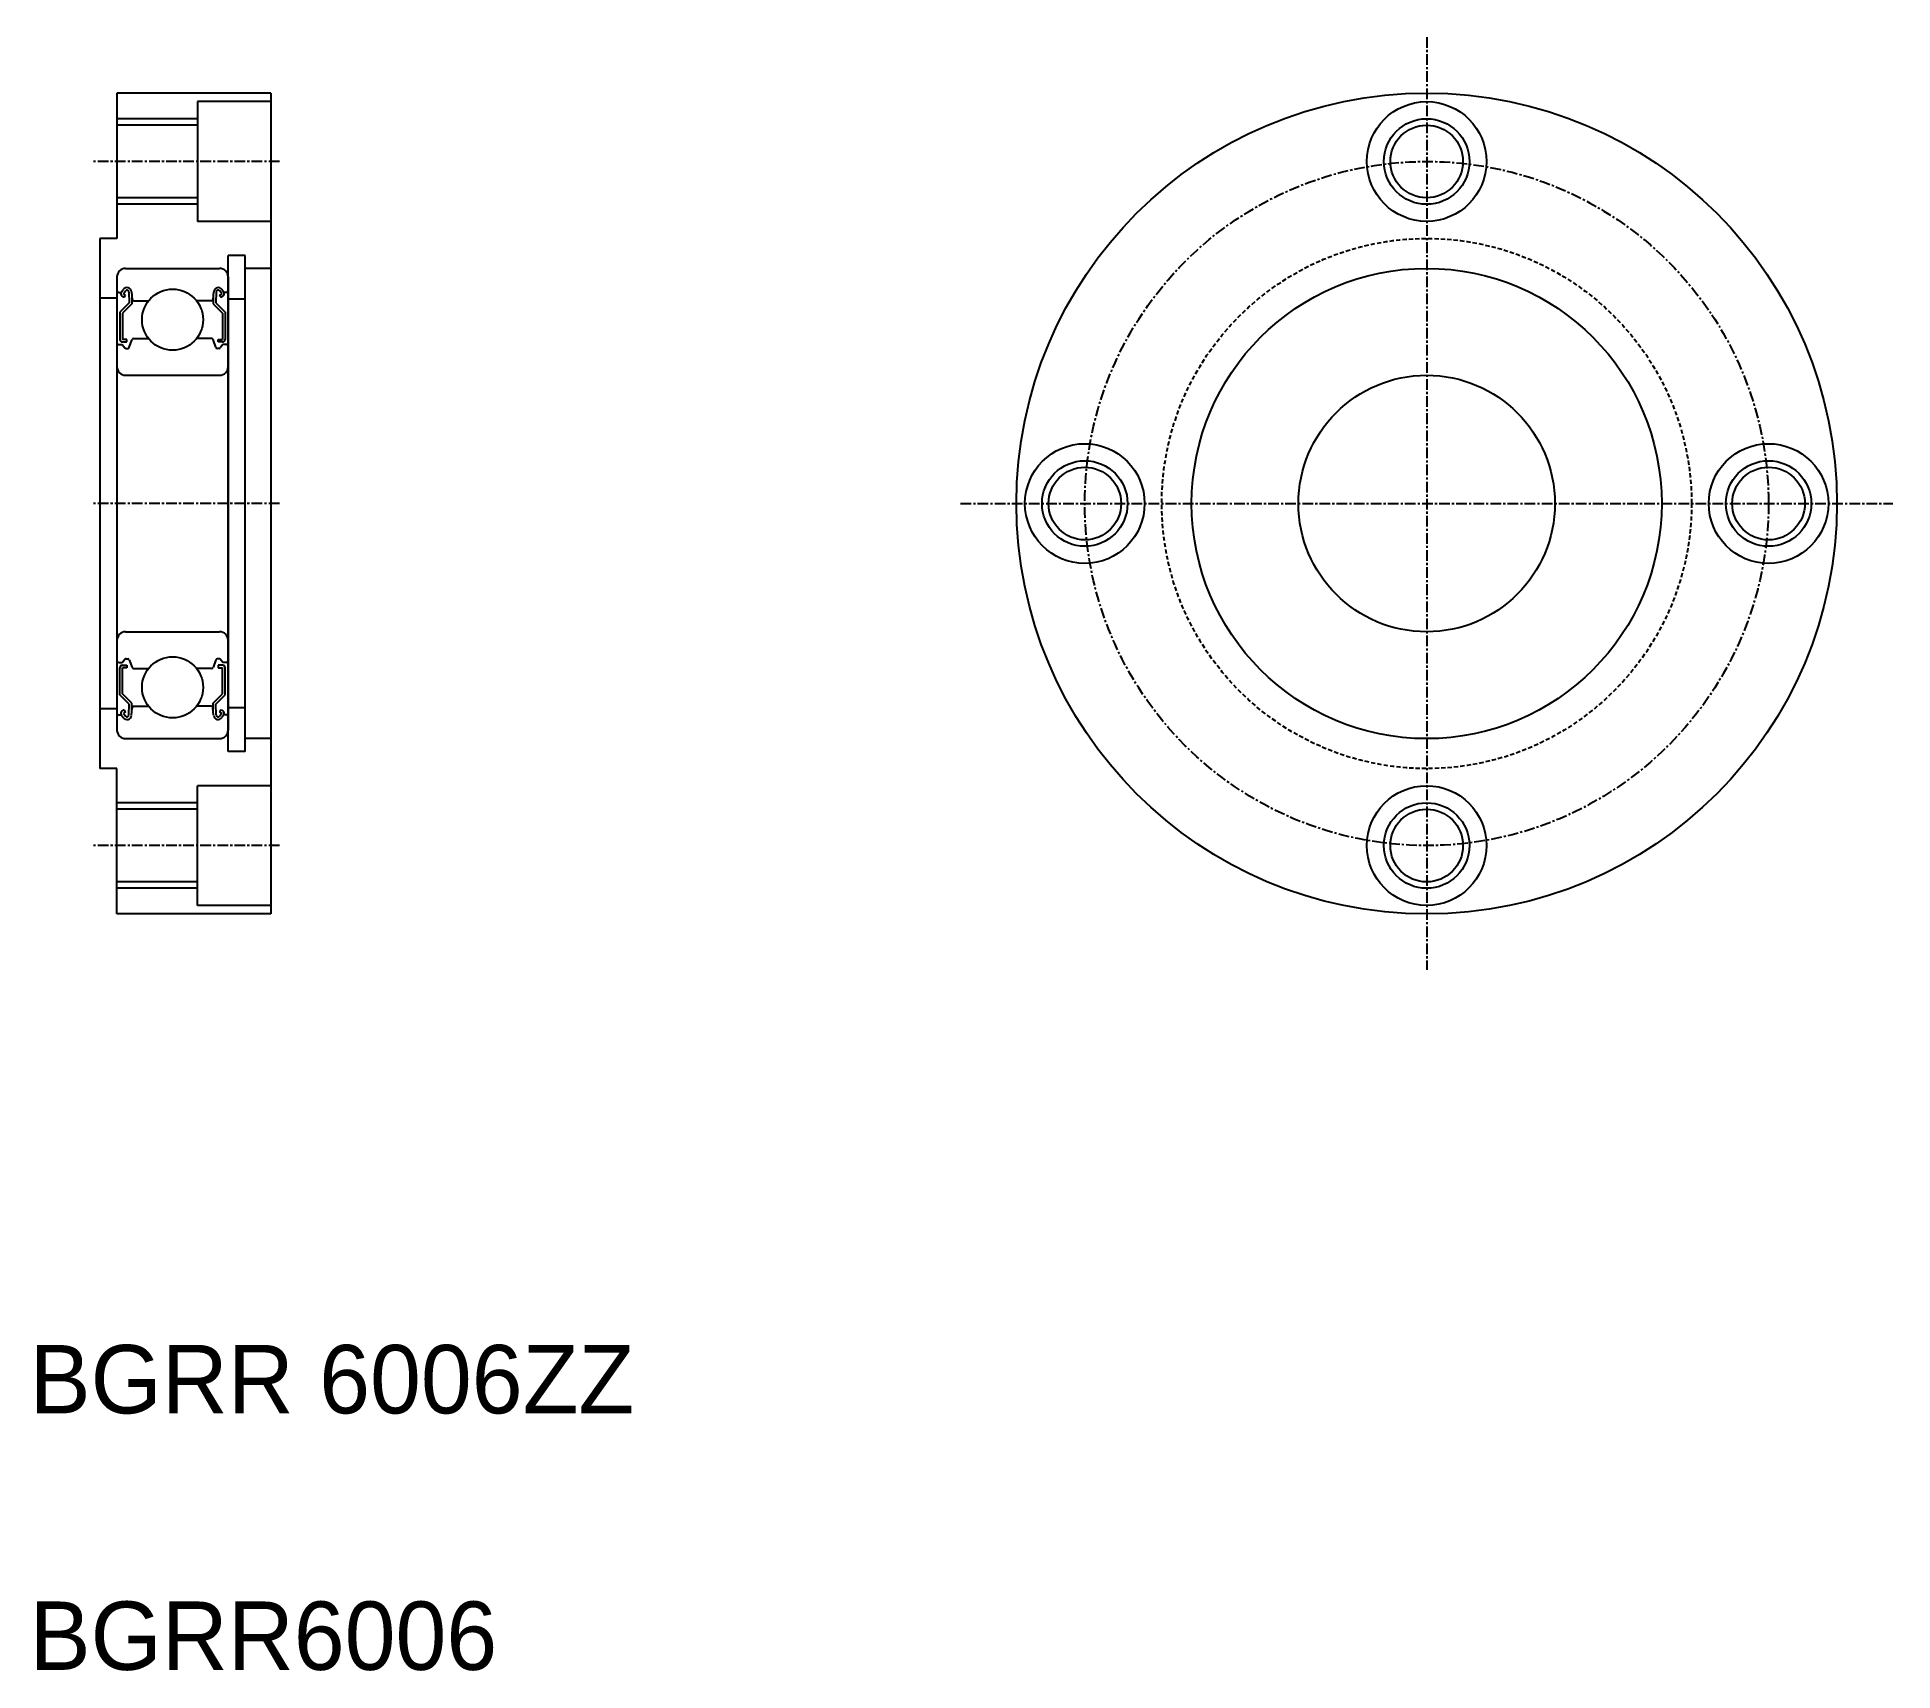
# Model space of a CAD drawing. Extents: x 288 to 505, y 121 to 312.
import ezdxf

# ---------------------------------------------------------------- set-up
doc = ezdxf.new("R2010")
doc.units = 0
doc.linetypes.add('CENTER', pattern=[2, 1.25, -0.25, 0.25, -0.25])
doc.linetypes.add('DASHED', pattern=[0.75, 0.5, -0.25])
doc.layers.get('0').update_dxf_attribs({"linetype": 'CONTINUOUS'})
doc.layers.add('CENTER', color=1, linetype='CENTER')

msp = doc.modelspace()

# ---------------------------------------------------------------- linework, layer by layer
for p, q in [((297.03, 305.54), (297.03, 288.54)), ((315.03, 305.54), (297.03, 305.54)), ((306.03, 305.54), (306.03, 305.54)), ((315.03, 304.54), (306.43, 304.54)), ((306.43, 304.54), (306.43, 290.54)), ((310.53, 305.54), (310.53, 305.54)), ((315.03, 305.54), (315.03, 209.54)), ((306.43, 301.79), (297.03, 301.79)), ((306.43, 293.29), (297.03, 293.29)), ((315.03, 290.54), (306.43, 290.54)), ((295.03, 288.54), (295.03, 226.54)), ((297.03, 288.54), (295.03, 288.54)), ((298.03, 285.04), (309.03, 285.04)), ((310.03, 228.54), (310.03, 286.54)), ((312.03, 286.54), (310.03, 286.54)), ((312.03, 228.54), (312.03, 286.54)), ((315.03, 285.04), (312.03, 285.04)), ((297.03, 284.04), (297.03, 231.04)), ((297.53, 282.24), (297.76, 282.57)), ((297.78, 282.07), (298.01, 282.4)), ((298.72, 282.31), (298.8, 281.42)), ((308.34, 282.31), (308.26, 281.42)), ((309.28, 282.07), (309.05, 282.4)), ((309.53, 282.24), (309.3, 282.57)), ((310.03, 284.04), (310.03, 231.04)), ((297.03, 281.54), (295.03, 281.54)), ((297.23, 282.24), (297.53, 282.24)), ((298.47, 281.01), (297.37, 279.91)), ((297.85, 281.65), (297.6, 281.82)), ((298.77, 280.89), (297.67, 279.79)), ((298.02, 281.89), (297.78, 282.07)), ((297.85, 281.65), (298.02, 281.89)), ((298.43, 282.27), (298.47, 281.01)), ((298.77, 281.76), (298.77, 280.89)), ((299, 281.24), (300.72, 281.24)), ((308.06, 281.24), (306.34, 281.24)), ((308.29, 281.76), (308.29, 280.89)), ((308.29, 280.89), (309.39, 279.79)), ((308.64, 282.27), (308.59, 281.01)), ((308.59, 281.01), (309.69, 279.91)), ((309.04, 281.89), (309.28, 282.07)), ((309.21, 281.65), (309.04, 281.89)), ((309.21, 281.65), (309.46, 281.82)), ((309.83, 282.24), (309.53, 282.24)), ((312.03, 281.44), (310.03, 281.44)), ((297.37, 279.91), (297.37, 276.74)), ((297.67, 279.79), (297.67, 276.74)), ((309.39, 279.79), (309.39, 276.74)), ((309.69, 279.91), (309.69, 276.74)), ((297.23, 276.14), (297.63, 276.14)), ((297.63, 276.14), (297.95, 275.76)), ((298.19, 276.74), (297.67, 276.74)), ((297.67, 276.44), (298.19, 276.44)), ((298.19, 276.44), (298.19, 276.74)), ((298.46, 275.82), (298.79, 276.71)), ((298.98, 276.84), (300.72, 276.84)), ((308.09, 276.84), (306.34, 276.84)), ((308.6, 275.82), (308.27, 276.71)), ((308.87, 276.44), (308.87, 276.74)), ((308.87, 276.74), (309.39, 276.74)), ((309.39, 276.44), (308.87, 276.44)), ((309.43, 276.14), (309.11, 275.76)), ((309.83, 276.14), (309.43, 276.14)), ((298.1, 275.69), (298.28, 275.69)), ((308.96, 275.69), (308.79, 275.69)), ((298.03, 272.54), (309.03, 272.54)), ((298.03, 242.54), (309.03, 242.54)), ((297.23, 238.94), (297.63, 238.94)), ((297.63, 238.94), (297.95, 239.32)), ((298.1, 239.39), (298.28, 239.39)), ((298.46, 239.26), (298.79, 238.37)), ((308.6, 239.26), (308.27, 238.37)), ((308.96, 239.39), (308.79, 239.39)), ((309.43, 238.94), (309.11, 239.32)), ((309.83, 238.94), (309.43, 238.94)), ((297.37, 235.17), (297.37, 238.34)), ((297.67, 238.64), (298.19, 238.64)), ((297.67, 235.29), (297.67, 238.34)), ((298.19, 238.34), (297.67, 238.34)), ((298.19, 238.64), (298.19, 238.34)), ((298.98, 238.24), (300.72, 238.24)), ((308.09, 238.24), (306.34, 238.24)), ((308.87, 238.64), (308.87, 238.34)), ((309.39, 238.64), (308.87, 238.64)), ((308.87, 238.34), (309.39, 238.34)), ((309.39, 235.29), (309.39, 238.34)), ((309.69, 235.17), (309.69, 238.34)), ((298.47, 234.07), (297.37, 235.17)), ((298.77, 234.19), (297.67, 235.29)), ((308.29, 234.19), (309.39, 235.29)), ((308.59, 234.07), (309.69, 235.17)), ((297.03, 233.54), (295.03, 233.54)), ((297.23, 232.84), (297.53, 232.84)), ((297.53, 232.84), (297.76, 232.51)), ((297.85, 233.43), (297.6, 233.26)), ((298.02, 233.18), (297.78, 233.01)), ((297.78, 233.01), (298.01, 232.68)), ((297.85, 233.43), (298.02, 233.18)), ((298.43, 232.81), (298.47, 234.07)), ((298.72, 232.77), (298.8, 233.66)), ((298.77, 233.32), (298.77, 234.19)), ((299, 233.84), (300.72, 233.84)), ((308.06, 233.84), (306.34, 233.84)), ((308.34, 232.77), (308.26, 233.66)), ((308.29, 233.32), (308.29, 234.19)), ((308.64, 232.81), (308.59, 234.07)), ((309.21, 233.43), (309.04, 233.18)), ((309.04, 233.18), (309.28, 233.01)), ((309.28, 233.01), (309.05, 232.68)), ((309.21, 233.43), (309.46, 233.26)), ((309.53, 232.84), (309.3, 232.51)), ((309.83, 232.84), (309.53, 232.84)), ((312.03, 233.64), (310.03, 233.64)), ((298.03, 230.04), (309.03, 230.04)), ((301.08, 230.04), (301.08, 230.04)), ((303.53, 230.04), (303.53, 230.04)), ((312.03, 228.54), (310.03, 228.54)), ((315.03, 230.04), (312.03, 230.04)), ((297.03, 226.54), (295.03, 226.54)), ((297.03, 209.54), (297.03, 226.54)), ((306.43, 210.54), (306.43, 224.54)), ((315.03, 224.54), (306.43, 224.54)), ((306.43, 221.79), (297.03, 221.79)), ((306.43, 213.29), (297.03, 213.29)), ((315.03, 209.54), (297.03, 209.54)), ((315.03, 210.54), (306.43, 210.54))]:
    msp.add_line(p, q)
at = {"color": 3}
for p, q in [((306.43, 302.54), (297.03, 302.54)), ((306.43, 292.54), (297.03, 292.54)), ((306.43, 222.54), (297.03, 222.54)), ((306.43, 212.54), (297.03, 212.54))]:
    msp.add_line(p, q, dxfattribs=at)
for centre, radius in [((450.27, 257.54), 48), ((450.27, 297.54), 7), ((450.27, 297.54), 4.25), ((450.27, 257.54), 27.5), ((303.53, 279.04), 3.57), ((450.27, 257.54), 15), ((410.27, 257.54), 7), ((490.27, 257.54), 7), ((410.27, 257.54), 4.25), ((490.27, 257.54), 4.25), ((303.53, 236.04), 3.57), ((450.27, 217.54), 7), ((450.27, 217.54), 4.25)]:
    msp.add_circle(centre, radius)
for centre in [(450.27, 297.54), (410.27, 257.54), (490.27, 257.54), (450.27, 217.54)]:
    msp.add_circle(centre, 5, dxfattribs=at)
at = {"color": 3, "linetype": 'DASHED'}
msp.add_circle((450.27, 257.54), 31, dxfattribs=at)
for centre, radius, start, end in [((298.03, 284.04), 1, 90, 180), ((309.03, 284.04), 1, 0, 90), ((297.23, 282.44), 0.2, 180, 270), ((298.2, 282.26), 0.53, 5.0651, 144.9356), ((298.2, 282.26), 0.23, 2.1311, 144.9356), ((308.87, 282.26), 0.53, 35.0644, 174.9349), ((308.87, 282.26), 0.23, 35.0644, 177.8689), ((309.83, 282.44), 0.2, 270, 0), ((297.78, 282.07), 0.3, 144.9356, 235.0377), ((299, 281.44), 0.2, 185.0651, 270), ((308.06, 281.44), 0.2, 270, 354.9349), ((309.29, 282.07), 0.3, 304.9623, 35.0644), ((297.23, 275.94), 0.2, 90, 180), ((297.67, 276.74), 0.3, 180, 270), ((298.28, 275.89), 0.2, 270, 339.9703), ((298.98, 276.64), 0.2, 90, 159.9703), ((308.09, 276.64), 0.2, 20.0297, 90), ((308.79, 275.89), 0.2, 200.0297, 270), ((309.39, 276.74), 0.3, 270, 0), ((309.83, 275.94), 0.2, 0, 90), ((298.1, 275.89), 0.2, 219.9991, 270), ((308.96, 275.89), 0.2, 270, 320.0009), ((298.03, 273.54), 1, 180, 270), ((309.03, 273.54), 1, 270, 0), ((298.03, 241.54), 1, 90, 180), ((309.03, 241.54), 1, 0, 90), ((297.23, 239.14), 0.2, 180, 270), ((298.1, 239.19), 0.2, 90, 140.0009), ((298.28, 239.19), 0.2, 20.0297, 90), ((308.79, 239.19), 0.2, 90, 159.9703), ((308.96, 239.19), 0.2, 39.9991, 90), ((309.83, 239.14), 0.2, 270, 0), ((297.67, 238.34), 0.3, 90, 180), ((298.98, 238.44), 0.2, 200.0297, 270), ((308.09, 238.44), 0.2, 270, 339.9703), ((309.39, 238.34), 0.3, 0, 90), ((297.23, 232.64), 0.2, 90, 180), ((297.78, 233.01), 0.3, 124.9623, 215.0644), ((298.2, 232.81), 0.53, 215.0644, 354.9349), ((298.2, 232.81), 0.23, 215.0644, 357.8689), ((299, 233.64), 0.2, 90, 174.9349), ((308.06, 233.64), 0.2, 5.0651, 90), ((308.87, 232.81), 0.53, 185.0651, 324.9356), ((308.87, 232.81), 0.23, 182.1311, 324.9356), ((309.29, 233.01), 0.3, 324.9356, 55.0377), ((309.83, 232.64), 0.2, 0, 90), ((298.03, 231.04), 1, 180, 270), ((309.03, 231.04), 1, 270, 0)]:
    msp.add_arc(centre, radius, start, end)
at = {"layer": 'CENTER', "color": 1, "linetype": 'CENTER'}
for p, q in [((450.27, 312.09), (450.27, 202.99)), ((316.03, 297.54), (294.03, 297.54)), ((316.03, 257.54), (294.03, 257.54)), ((395.73, 257.54), (504.82, 257.54)), ((316.03, 217.54), (294.03, 217.54))]:
    msp.add_line(p, q, dxfattribs=at)
msp.add_circle((450.27, 257.54), 40, dxfattribs=at)

# ---------------------------------------------------------------- texts
for s, p in [('BGRR 6006ZZ', (286.81, 151.13)), ('BGRR6006', (286.81, 121.13))]:
    msp.add_text(s, height=8).set_placement(p)

doc.saveas('drawing.dxf')
